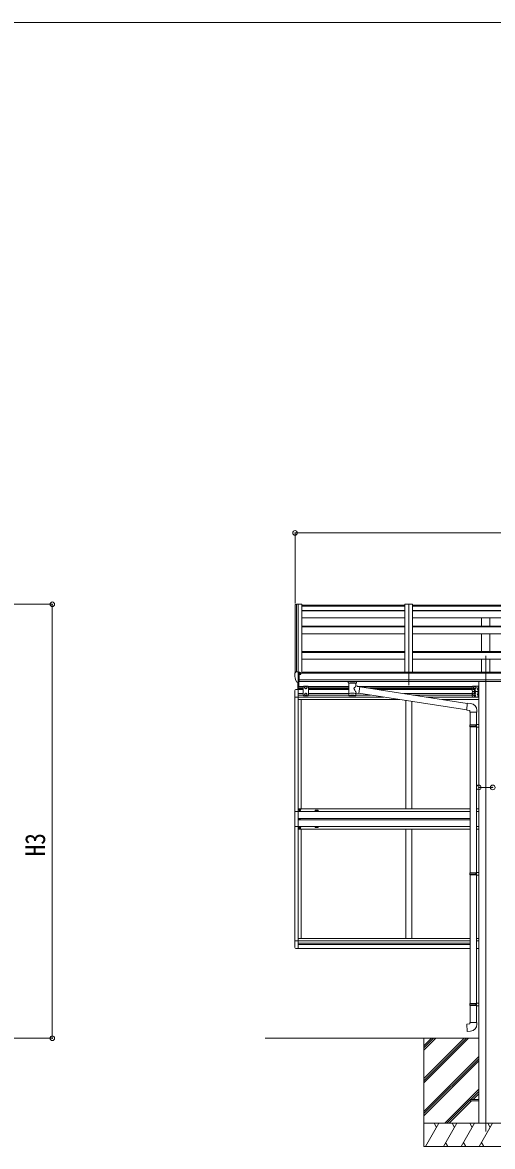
# Model space of a CAD drawing. Units: millimetres at full size, sheet at 1:30; details may follow other scales. Extents: x -8385 to 8479, y -5853 to 5787.
# Drawn here: x -15 to 3027, y -1479 to 5787 of the extents above; entities that cross this region are included whole.
import ezdxf
from ezdxf.enums import TextEntityAlignment as Align

# ---------------------------------------------------------------- set-up
doc = ezdxf.new("R2010")
doc.units = ezdxf.units.MM
doc.header["$LTSCALE"] = 30
doc.header["$PDMODE"] = 32
doc.header["$PDSIZE"] = 30
for name, color, linetype, lineweight in [('0-0_0', 7, 'Continuous', 9), ('0-1_本体', 4, 'Continuous', 9), ('0-2_部品', 7, 'Continuous', 9), ('0-8_PARTS2', 2, 'Continuous', 9), ('0-A_寸法', 6, 'Continuous', 9), ('1-1_GLASS', 4, 'Continuous', 9), ('1-2_GLASS_SEAL', 7, 'Continuous', 9), ('F-0_240', 7, 'Continuous', 9)]:
    doc.layers.add(name, color=color, linetype=linetype, lineweight=lineweight)
doc.styles.add('ＭＳ ゴシック', font='')
doc.styles.get('ＭＳ ゴシック').set_extended_font_data('MS Gothic')

msp = doc.modelspace()

# ---------------------------------------------------------------- linework, layer by layer
at = {"layer": '0-0_0'}
for p, q in [((1555.83, -779.36), (2937.26, -779.36)), ((2582.46, -779.36), (2582.46, -1479.36)), ((2582.46, -1040.09), (2843.19, -779.36)), ((2582.46, -1054.23), (2857.33, -779.36)), ((2582.46, -1068.37), (2871.47, -779.36)), ((2582.46, -856.24), (2659.34, -779.36)), ((2582.46, -842.1), (2645.2, -779.36)), ((2582.46, -827.95), (2631.06, -779.36)), ((2582.46, -1252.22), (2937.26, -897.42)), ((2582.46, -1266.36), (2937.26, -911.56)), ((2582.46, -1280.5), (2937.26, -925.7)), ((2717.45, -1329.36), (2937.26, -1109.55)), ((2886.1, -1174.85), (2937.26, -1123.69)), ((2900.25, -1174.85), (2937.26, -1137.83)), ((2731.59, -1329.36), (2882.46, -1178.49)), ((2745.74, -1329.36), (2891.25, -1183.85)), ((3382.46, -1329.36), (2582.46, -1329.36)), ((2592.75, -1479.36), (2679.35, -1329.36)), ((2664.35, -1355.34), (2649.35, -1329.36)), ((2708.22, -1479.36), (2794.82, -1329.36)), ((2779.82, -1355.34), (2764.82, -1329.36)), ((2823.69, -1479.36), (2910.29, -1329.36)), ((2895.29, -1355.34), (2880.29, -1329.36)), ((2939.16, -1479.36), (3025.76, -1329.36)), ((3010.76, -1355.34), (2995.76, -1329.36)), ((2582.46, -1479.36), (3382.46, -1479.36)), ((2723.22, -1453.38), (2738.22, -1479.36)), ((2838.69, -1453.38), (2853.69, -1479.36)), ((2954.16, -1453.38), (2969.16, -1479.36))]:
    msp.add_line(p, q, dxfattribs=at)
at = {"layer": '0-1_本体'}
for p, q in [((1748.47, 2024.56), (1748.45, 1583.5)), ((1749.41, 2025.44), (1757.24, 2025.85)), ((1757.46, 2025.77), (1757.46, 1590.04)), ((1757.54, 2025.66), (1758.16, 2024.04)), ((1793.46, 2025.86), (1793.46, 1579.86)), ((2459.46, 2019.77), (1793.46, 2019.77)), ((1793.46, 2012.86), (2459.46, 2012.86)), ((1793.46, 1986.15), (2459.46, 1986.15)), ((1793.46, 1983.56), (2459.46, 1983.56)), ((2459.46, 2025.86), (2459.46, 1586.57)), ((2509.46, 2025.86), (2459.46, 2025.86)), ((2509.46, 2025.86), (2509.46, 1586.57)), ((3175.46, 2019.77), (2509.46, 2019.77)), ((2509.46, 2012.86), (3175.46, 2012.86)), ((2509.46, 1986.15), (3175.46, 1986.15)), ((2509.46, 1983.56), (3175.46, 1983.56)), ((1793.46, 1938.83), (2459.46, 1938.83)), ((2509.46, 1938.83), (3175.46, 1938.83)), ((2954.96, 1885.1), (2954.96, 1938.83)), ((3009.96, 1885.1), (3009.96, 1938.83)), ((1793.46, 1885.1), (2459.46, 1885.1)), ((1793.46, 1879.53), (2459.46, 1879.53)), ((1793.46, 1835.53), (2459.46, 1835.53)), ((2509.46, 1885.1), (3175.46, 1885.1)), ((2509.46, 1879.53), (3175.46, 1879.53)), ((2509.46, 1835.53), (3175.46, 1835.53)), ((2954.96, 1721.44), (2954.96, 1835.53)), ((3009.96, 1721.44), (3009.96, 1835.53)), ((1793.46, 1721.44), (2459.46, 1721.44)), ((1793.46, 1714.65), (2459.46, 1714.65)), ((2509.46, 1721.44), (3175.46, 1721.44)), ((2509.46, 1714.65), (3175.46, 1714.65)), ((1793.46, 1671.1), (2459.46, 1671.1)), ((2509.46, 1671.1), (3175.46, 1671.1)), ((2954.96, 1586.57), (2954.96, 1671.1)), ((3009.96, 1586.57), (3009.96, 1671.1)), ((7489.96, 1579.86), (1774.96, 1579.86)), ((1774.96, 1538.64), (7489.96, 1538.64)), ((7489.96, 1526.79), (1774.96, 1526.86)), ((1798.46, 1579.86), (1798.46, 1586.57)), ((7466.46, 1586.57), (1798.46, 1586.57)), ((2937.26, 1526.7), (2937.26, -1329.38))]:
    msp.add_line(p, q, dxfattribs=at)
msp.add_lwpolyline([(1758.16, 1590.04), (1758.16, 2025.86), (1793.46, 2025.86)], dxfattribs=at)
msp.add_circle((1782.43, 1575.13), 3, dxfattribs=at)
for centre, radius, start, end in [((1749.46, 2024.44), 1, 93, 173.32986), ((1757.26, 2025.55), 0.301, 21.06327, 92.86679)]:
    msp.add_arc(centre, radius, start, end, dxfattribs=at)
at = {"layer": '0-2_部品'}
for p, q in [((1746.46, 1580.67), (1746.46, 1580.04)), ((1753.37, 1589.48), (1749.3, 1583.67)), ((1760.84, 1523.36), (1751.09, 1538.73)), ((1768.46, 1521.54), (1768.46, 1590.04)), ((1769.96, 1589.13), (1768.46, 1589.13)), ((1774.96, 1580.31), (1768.46, 1580.71)), ((1769.96, 1589.13), (1769.96, 1582.96)), ((1779.63, 1587.63), (1769.96, 1588.35)), ((1769.96, 1585.36), (1783.96, 1585.3)), ((1779.43, 1575.13), (1779.96, 1575.13)), ((1779.96, 1575.13), (1780.26, 1575.13)), ((1780.46, 1585.31), (1780.46, 1587.21)), ((1784.96, 1584.19), (1784.96, 1579.86)), ((2092.76, 1520.54), (2092.76, 1526.65)), ((2146.76, 1520.54), (2146.76, 1526.65)), ((1766.96, 1521.63), (1763.25, 1521.86)), ((1766.96, 1521.63), (1768.46, 1521.54)), ((1768.46, 1523.74), (1768.96, 1523.74)), ((1768.96, 1523.74), (1769.46, 1524.74)), ((1774.96, 1524.74), (1769.46, 1524.74)), ((2096.86, 1516.04), (2096.84, 1435.75)), ((2142.66, 1498.46), (2142.66, 1516.05)), ((2167.88, 1494.56), (2142.66, 1498.47)), ((2167.88, 1494.56), (2160.86, 1449.3)), ((2862.99, 1384.66), (2167.57, 1492.54)), ((2142.67, 1435.75), (2142.66, 1452.37)), ((2142.66, 1452.12), (2160.86, 1449.3)), ((2859.32, 1342.72), (2161.13, 1451.04)), ((2883.98, 1384.59), (2863.14, 1386.42)), ((2879.06, 1328.85), (2925.06, 1328.85)), ((2881.06, 1328.85), (2881.06, 1246.19)), ((2923.06, 1328.85), (2923.06, 1248.75)), ((2925.06, 1328.85), (2925.06, 1339.77)), ((2879.06, 1244.19), (2880.06, 1246.19)), ((2879.06, 1244.19), (2923.06, 1244.19)), ((2879.06, 1244.19), (2879.06, 1236.19)), ((2879.06, 1236.19), (2923.06, 1236.19)), ((2879.06, 1236.19), (2880.06, 1234.19)), ((2880.06, 1246.19), (2923.06, 1246.19)), ((2918.58, 1244.19), (2918.15, 1246.19)), ((2921.06, 1248.69), (2937.06, 1249.16)), ((2921.06, 1246.69), (2921.06, 1248.69)), ((2921.06, 1246.69), (2923.06, 1246.69)), ((2937.06, 1249.16), (2937.06, 1231.22)), ((2880.06, 1234.19), (2923.06, 1234.19)), ((2881.06, 1234.19), (2881.06, 290)), ((2921.06, 1231.69), (2921.06, 1233.69)), ((2921.06, 1231.69), (2937.06, 1231.22)), ((2923.06, 1231.63), (2923.06, 292.56)), ((2921.06, 292.5), (2937.06, 292.97)), ((2921.06, 290.5), (2921.06, 292.5)), ((2937.06, 292.97), (2937.06, 275.03)), ((2879.06, 288), (2880.06, 290)), ((2879.06, 288), (2923.06, 288)), ((2879.06, 288), (2879.06, 280)), ((2879.06, 280), (2923.06, 280)), ((2879.06, 280), (2880.06, 278)), ((2880.06, 290), (2923.06, 290)), ((2880.06, 278), (2923.06, 278)), ((2881.06, 278), (2881.06, -555.16)), ((2918.58, 288), (2918.15, 290)), ((2921.06, 290.5), (2923.06, 290.5)), ((2921.06, 275.5), (2921.06, 277.5)), ((2921.06, 275.5), (2937.06, 275.03)), ((2923.06, 275.44), (2923.06, -552.6)), ((2879.06, -557.16), (2880.06, -555.16)), ((2879.06, -557.16), (2923.06, -557.16)), ((2879.06, -557.16), (2879.06, -565.16)), ((2879.06, -565.16), (2923.06, -565.16)), ((2879.06, -565.16), (2880.06, -567.16)), ((2880.06, -555.16), (2923.06, -555.16)), ((2880.06, -567.16), (2923.06, -567.16)), ((2881.06, -567.16), (2881.06, -677.16)), ((2918.58, -557.16), (2918.15, -555.16)), ((2921.06, -552.66), (2937.06, -552.19)), ((2921.06, -554.66), (2921.06, -552.66)), ((2921.06, -554.66), (2923.06, -554.66)), ((2921.06, -569.66), (2921.06, -567.66)), ((2921.06, -569.66), (2937.06, -570.13)), ((2923.06, -569.72), (2923.06, -677.16)), ((2937.06, -552.19), (2937.06, -570.13)), ((2879.06, -677.16), (2925.06, -677.16)), ((2879.06, -687.16), (2879.06, -677.16)), ((2925.06, -677.16), (2925.06, -688.07))]:
    msp.add_line(p, q, dxfattribs=at)
at = {"layer": '0-2_部品', "color": 4}
for p, q in [((2882.26, -1174.85), (2882.26, -1183.85)), ((2882.26, -1174.85), (2937.26, -1174.85)), ((2882.26, -1183.85), (2937.26, -1183.85))]:
    msp.add_line(p, q, dxfattribs=at)
at = {"layer": '0-2_部品'}
for points in [[(1768.46, 1590.04), (1756.46, 1590.04), (1754.13, 1589.9)], [(1768.46, 1535.43), (1771.62, 1535.84), (1774.96, 1536.27)], [(1774.96, 1524.74), (1774.96, 1582.96), (1769.96, 1582.96)], [(1779.63, 1587.63), (1779.8, 1587.61), (1779.96, 1587.58), (1780.1, 1587.54), (1780.23, 1587.48), (1780.33, 1587.42), (1780.4, 1587.36), (1780.44, 1587.28), (1780.46, 1587.21)], [(1780.26, 1576.31), (1780.26, 1575.13), (1784.96, 1575.13)], [(1784.96, 1576.74), (1784.96, 1575.13), (1785.43, 1575.13)], [(2092.8, 1520.48), (2092.77, 1520.84), (2093.02, 1521.79), (2093.54, 1522.68), (2094.34, 1523.52), (2095.46, 1524.31), (2096.86, 1525.04)], [(2092.8, 1520.59), (2092.77, 1520.24), (2093.02, 1519.28), (2093.54, 1518.4), (2094.34, 1517.56), (2095.46, 1516.76), (2096.86, 1516.04)], [(2142.66, 1525.03), (2142.89, 1524.93), (2144.25, 1524.2), (2145.36, 1523.35), (2146.12, 1522.48), (2146.58, 1521.58), (2146.75, 1520.7)], [(2142.66, 1516.05), (2142.89, 1516.14), (2144.25, 1516.88), (2145.36, 1517.72), (2146.12, 1518.59), (2146.58, 1519.49), (2146.75, 1520.38)], [(2863.14, 1386.42), (2859.14, 1340.59), (2879.06, 1338.85), (2879.06, 1328.85)], [(2918.58, 1244.19), (2918.58, 1236.19), (2918.15, 1234.19)], [(2921.06, 1233.69), (2923.06, 1233.69), (2923.06, 1246.69)], [(2918.58, 288), (2918.58, 280), (2918.15, 278)], [(2921.06, 277.5), (2923.06, 277.5), (2923.06, 290.5)], [(2918.58, -557.16), (2918.58, -565.16), (2918.15, -567.16)], [(2921.06, -567.66), (2923.06, -567.66), (2923.06, -554.66)], [(2883.98, -732.9), (2863.14, -734.72), (2859.14, -688.9), (2879.06, -687.16)]]:
    msp.add_lwpolyline(points, dxfattribs=at)
for centre, radius, start, end in [((1749.46, 1580.67), 3, 93, 180), ((1938.95, 1580.04), 192.49, 180.0008, 192.1233), ((1753.69, 1540.23), 3, 191.83348, 210), ((1754.19, 1588.9), 1, 93.5, 145), ((1782.46, 1575.13), 2.5, 151.64236, 180), ((1782.46, 1575.13), 2.5, 0, 151.64236), ((2109.83, 1475.32), 51.38, 92.46126, 104.61963), ((2129.71, 1475.32), 51.38, 75.38037, 87.53874), ((1763.43, 1524.86), 3, 210, 266.5), ((2880.06, 1339.77), 45, 0, 85), ((2880.06, -688.07), 45, 275, 0)]:
    msp.add_arc(centre, radius, start, end, dxfattribs=at)
for centre, major_axis, ratio, start_param, end_param in [((1783.96, 1584.2), (-0.02, 1.1), 0.906239, 4.6917496, 6.2625459), ((2119.76, 1514.84), (-22.91, -0.42), 0.072511, 4.711586, 6.2823824), ((2119.78, 1516.48), (-22.91, -0.42), 0.072511, 4.711586, 6.2823824), ((2119.73, 1516.47), (22.92, -0.42), 0.07247, 0.0008089, 1.5716053), ((2119.73, 1514.84), (22.92, -0.42), 0.07247, 0.0008089, 1.5716053), ((2119.76, 1478.91), (-22.81, 26.62), 0.234429, 3.1563334, 4.5976381), ((2122.31, 1476.27), (20.32, 22.25), 0.045535, 4.9756507, 6.2441899), ((2130.76, 1520.54), (16, 0), 0.361356, 0, 0.0194874), ((2130.76, 1520.54), (16, 0), 0.361356, 6.2636979, 6.2831853), ((2119.76, 1435.75), (22.92, 0), 0.101955, 6.2829723, 9.4248207), ((2119.76, 1435.75), (22.92, 0), 0.101955, 3.1415499, 6.2833984), ((2119.76, 1448.19), (22.91, 0), 0.122865, 6.2831853, 9.424778)]:
    msp.add_ellipse(centre, major_axis=major_axis, ratio=ratio, start_param=start_param, end_param=end_param, dxfattribs=at)
at = {"layer": '0-8_PARTS2'}
for p, q in [((1768.46, 2022.72), (1768.46, 1503.43)), ((2484.46, 2022.72), (2484.46, 1503.43)), ((2982.46, 1692.24), (2982.46, -1382.99))]:
    msp.add_line(p, q, dxfattribs=at)
at = {"layer": '0-A_寸法'}
for p, q in [((1748.46, 2487.55), (1748.46, 2031.98)), ((1748.46, 2487.55), (7516.46, 2487.55)), ((178.13, 2025.86), (-1128.3, 2025.86)), ((178.13, -779.35), (178.13, 2025.86)), ((2937.26, 841.9), (3027.66, 841.9)), ((178.13, -779.35), (-427.85, -779.35))]:
    msp.add_line(p, q, dxfattribs=at)
for p in [(1748.46, 2487.55), (178.13, 2025.86), (2937.26, 841.9), (3027.66, 841.9), (178.13, -779.35)]:
    msp.add_point(p, dxfattribs=at)
at = {"layer": '1-1_GLASS'}
for p, q in [((1768.26, 1495.25), (1803.76, 1495.25)), ((1768.26, 1491.75), (1800.76, 1491.75)), ((1768.26, 1482.75), (1800.76, 1482.75)), ((1768.26, 1479.25), (1800.76, 1479.25)), ((1768.26, 1474.95), (1768.26, 637.75)), ((1800.76, 1474.25), (1768.26, 1474.25)), ((1832.76, 1495.25), (2096.85, 1495.25)), ((1835.76, 1491.75), (2096.85, 1491.75)), ((1835.76, 1482.75), (2096.85, 1482.75)), ((1835.76, 1479.25), (2096.85, 1479.25)), ((2096.85, 1474.25), (1835.76, 1474.25)), ((2150.09, 1495.25), (2897.06, 1495.25)), ((2172.65, 1491.75), (2895.08, 1491.75)), ((2230.66, 1482.75), (2895.06, 1482.75)), ((2253.22, 1479.25), (2895.06, 1479.25)), ((2834.34, 1474.25), (2285.45, 1474.25)), ((2895.06, 1474.25), (2834.34, 1474.25)), ((1748.26, 1425.55), (1748.26, 686.95)), ((1768.26, 1448.25), (1800.76, 1448.25)), ((1768.26, 1439.25), (1800.76, 1439.25)), ((2324.11, 1425.75), (1768.26, 1425.75)), ((2427.25, 1409.75), (1768.26, 1409.75)), ((1788.26, 1409.75), (1788.26, 702.75)), ((1835.76, 1448.25), (2096.84, 1448.25)), ((1835.76, 1439.25), (2096.84, 1439.25)), ((2142.67, 1439.25), (2237.09, 1439.25)), ((2453.05, 1448.25), (2895.06, 1448.25)), ((2464.46, 1403.98), (2464.46, 702.75)), ((2504.46, 1397.77), (2504.46, 702.75)), ((2511.06, 1439.25), (2895.06, 1439.25)), ((2598.08, 1425.75), (2937.06, 1425.75)), ((2937.06, 1409.75), (2701.21, 1409.75)), ((1768.26, 702.75), (2881.06, 702.75)), ((1768.26, 686.75), (2881.06, 686.75)), ((2923.26, 702.75), (2937.26, 702.75)), ((2923.26, 686.75), (2937.26, 686.75)), ((1748.26, 588.55), (1748.26, -150.05)), ((1768.26, 642.25), (2881.06, 642.25)), ((1768.26, 637.75), (1768.26, -199.25)), ((2881.06, 633.25), (1768.26, 633.25)), ((1768.26, 588.75), (2881.06, 588.75)), ((2923.26, 588.75), (2937.26, 588.75)), ((2881.06, 572.75), (1768.26, 572.75)), ((1788.26, 572.75), (1788.26, -134.25)), ((2464.46, 572.75), (2464.46, -134.25)), ((2504.46, 572.75), (2504.46, -134.25)), ((2923.26, 572.75), (2937.26, 572.75)), ((1768.26, -134.25), (2881.06, -134.25)), ((2923.26, -134.25), (2937.26, -134.25)), ((1768.26, -150.25), (2879.06, -150.25)), ((1768.26, -163.75), (2881.06, -163.75)), ((1768.26, -172.75), (2881.06, -172.75)), ((1768.26, -198.75), (2881.06, -198.75)), ((2923.26, -150.25), (2937.26, -150.25)), ((2923.26, -198.75), (2937.26, -198.75))]:
    msp.add_line(p, q, dxfattribs=at)
for points in [[(1898.26, 689.25), (1878.26, 689.25), (1878.26, 694.25), (1898.26, 694.25)], [(1898.26, 587.25), (1878.26, 587.25), (1878.26, 582.25), (1898.26, 582.25)]]:
    msp.add_lwpolyline(points, close=True, dxfattribs=at)
at = {"layer": '1-2_GLASS_SEAL'}
for p, q in [((1747.76, 1468.76), (1747.76, 1425.85)), ((1768.26, 1475.05), (1752.97, 1474.25)), ((1766.76, 1475.04), (1766.76, 1521.64)), ((1768.26, 1475.04), (1768.26, 1521.55)), ((1773.76, 1495.55), (1773.76, 1524.75)), ((1804.76, 1496.55), (1800.76, 1492.55)), ((1800.76, 1492.55), (1800.76, 1439.05)), ((1831.76, 1496.55), (1804.76, 1496.55)), ((1831.76, 1496.55), (1835.76, 1492.55)), ((1835.76, 1439.05), (1835.76, 1492.55)), ((2895.06, 1491.55), (2895.06, 1466.55)), ((2895.06, 1456.55), (2895.06, 1431.55)), ((2900.06, 1496.55), (2937.06, 1496.55)), ((2900.06, 1461.55), (2937.06, 1461.55)), ((2900.06, 1461.55), (2937.06, 1461.55)), ((2934.56, 1479.05), (2927.56, 1479.05)), ((2934.06, 1492.05), (2933.26, 1491.91)), ((2934.06, 1484.05), (2933.26, 1484.19)), ((2934.06, 1474.05), (2933.26, 1473.91)), ((2934.06, 1466.05), (2933.26, 1466.19)), ((2934.06, 1457.05), (2933.26, 1456.91)), ((2934.06, 1484.05), (2934.56, 1484.14)), ((2934.06, 1466.05), (2934.56, 1466.14)), ((2934.56, 1496.55), (2934.56, 1461.55)), ((2934.56, 1461.55), (2934.56, 1426.55)), ((2937.06, 1496.55), (2937.06, 1461.55)), ((2937.06, 1461.55), (2937.06, 1426.55)), ((1768.26, 1425.85), (1747.76, 1425.85)), ((1804.76, 1435.05), (1800.76, 1439.05)), ((1831.76, 1435.05), (1804.76, 1435.05)), ((1818.26, 1451.56), (1811.76, 1447.8)), ((1811.76, 1447.8), (1811.76, 1440.3)), ((1811.76, 1440.3), (1818.26, 1436.54)), ((1824.76, 1447.8), (1818.26, 1451.56)), ((1818.26, 1436.54), (1824.76, 1440.3)), ((1824.76, 1440.3), (1824.76, 1447.8)), ((1831.76, 1435.05), (1835.76, 1439.05)), ((2900.06, 1426.55), (2937.06, 1426.55)), ((2934.56, 1444.05), (2927.56, 1444.05)), ((2934.06, 1449.05), (2933.26, 1449.19)), ((2934.06, 1439.05), (2933.26, 1438.91)), ((2934.06, 1431.05), (2933.26, 1431.19)), ((2934.06, 1449.05), (2934.56, 1449.14)), ((2934.06, 1431.05), (2934.56, 1431.14)), ((1777.76, 696.05), (1776.76, 696.05)), ((1780.76, 697.05), (1781.76, 697.05)), ((1777.03, 638.96), (1776.21, 638.96)), ((1779.49, 638.14), (1780.31, 638.14)), ((1777.76, 581.05), (1776.76, 581.05)), ((1780.76, 580.05), (1781.76, 580.05)), ((1768.26, -149.76), (1747.76, -149.76)), ((1747.76, -192.66), (1747.76, -149.76)), ((1768.26, -198.96), (1752.97, -198.15))]:
    msp.add_line(p, q, dxfattribs=at)
for points in [[(1811.76, 1491.3), (1818.26, 1495.06), (1824.76, 1491.3)], [(1824.76, 1491.3), (1824.76, 1483.8), (1818.26, 1480.04), (1811.76, 1483.8), (1811.76, 1491.3)], [(2934.56, 1484.05), (2927.56, 1479.05), (2934.56, 1474.05)], [(2934.94, 1488.05), (2934.31, 1489.24), (2932.08, 1490.35)], [(2934.94, 1488.05), (2934.31, 1486.86), (2932.08, 1485.75)], [(2934.94, 1470.05), (2934.31, 1471.24), (2932.08, 1472.35)], [(2934.94, 1470.05), (2934.31, 1468.86), (2932.08, 1467.75)], [(2934.94, 1453.05), (2934.31, 1454.24), (2932.08, 1455.35)], [(2934.06, 1484.05), (2934.06, 1492.05), (2934.56, 1491.96), (2934.56, 1484.14)], [(2934.06, 1466.05), (2934.06, 1474.05), (2934.56, 1473.96), (2934.56, 1466.14)], [(2934.06, 1449.05), (2934.06, 1457.05), (2934.56, 1456.96), (2934.56, 1449.14)], [(2934.56, 1449.05), (2927.56, 1444.05), (2934.56, 1439.05)], [(2934.94, 1453.05), (2934.31, 1451.86), (2932.08, 1450.75)], [(2934.94, 1435.05), (2934.31, 1436.24), (2932.08, 1437.35)], [(2934.94, 1435.05), (2934.31, 1433.86), (2932.08, 1432.75)], [(2934.06, 1431.05), (2934.06, 1439.05), (2934.56, 1438.96), (2934.56, 1431.14)], [(1768.26, 687.55), (1747.56, 687.55), (1747.56, 589.55), (1768.26, 589.55)], [(1776.76, 696.05), (1776.76, 697.05), (1777.76, 697.05)], [(1778.76, 698.05), (1778.76, 699.05), (1779.76, 699.05), (1779.76, 698.05)], [(1779.76, 695.05), (1779.76, 694.05), (1778.76, 694.05), (1778.76, 695.05)], [(1781.76, 697.05), (1781.76, 696.05), (1780.76, 696.05)], [(1776.21, 638.96), (1776.21, 638.14), (1777.03, 638.14)], [(1778.67, 639.78), (1778.67, 640.6), (1777.85, 640.6), (1777.85, 639.78)], [(1777.85, 637.32), (1777.85, 636.5), (1778.67, 636.5), (1778.67, 637.32)], [(1779.76, 582.05), (1779.76, 583.05), (1778.76, 583.05), (1778.76, 582.05)], [(1780.31, 638.14), (1780.31, 638.96), (1779.49, 638.96)], [(1776.76, 581.05), (1776.76, 580.05), (1777.76, 580.05)], [(1778.76, 579.05), (1778.76, 578.05), (1779.76, 578.05), (1779.76, 579.05)], [(1781.76, 580.05), (1781.76, 581.05), (1780.76, 581.05)]]:
    msp.add_lwpolyline(points, dxfattribs=at)
for points in [[(2912.06, 1480.04), (2918.56, 1483.8), (2918.56, 1491.3), (2912.06, 1495.06), (2905.56, 1491.3), (2905.56, 1483.8)], [(2905.06, 1436.54), (2911.56, 1440.3), (2911.56, 1447.8), (2905.06, 1451.56), (2898.56, 1447.8), (2898.56, 1440.3)]]:
    msp.add_lwpolyline(points, close=True, dxfattribs=at)
for centre, radius in [((1818.26, 1487.55), 8.5), ((1818.26, 1487.55), 7.5), ((1818.26, 1487.55), 6.5), ((2912.06, 1487.55), 8.5), ((2912.06, 1487.55), 7.5), ((2912.06, 1487.55), 6.5), ((2912.06, 1470.55), 4.25), ((1818.26, 1444.05), 8.5), ((1818.26, 1444.05), 7.5), ((1818.26, 1444.05), 6.5), ((2905.06, 1444.05), 8.5), ((2905.06, 1444.05), 7.5), ((2905.06, 1444.05), 6.5), ((1779.26, 696.55), 5.9), ((1779.26, 580.55), 5.9), ((1778.26, 638.55), 3.75)]:
    msp.add_circle(centre, radius, dxfattribs=at)
for centre, radius, start, end in [((1753.26, 1468.76), 5.5, 93, 180), ((2900.06, 1491.55), 5, 90, 180), ((2900.06, 1466.55), 5, 180, 270), ((2900.06, 1456.55), 5, 90, 180), ((2905.06, 1479.05), 4.25, 94.76077, 6.29431), ((2912.06, 1452.55), 4.25, 274.76077, 186.29431), ((2938.16, 1488.05), 6.5, 147.94412, 212.05588), ((2938.16, 1470.05), 6.5, 147.94412, 212.05588), ((2938.16, 1453.05), 6.5, 147.94412, 212.05588), ((2933.41, 1491.02), 0.9, 100, 147.94412), ((2933.41, 1485.08), 0.9, 212.05588, 260), ((2933.41, 1473.02), 0.9, 100, 147.94412), ((2933.41, 1467.08), 0.9, 212.05588, 260), ((2933.41, 1456.02), 0.9, 100, 147.94412), ((2900.06, 1431.55), 5, 180, 270), ((2912.06, 1435.55), 4.25, 173.70569, 85.23923), ((2938.16, 1435.05), 6.5, 147.94412, 212.05588), ((2933.41, 1450.08), 0.9, 212.05588, 260), ((2933.41, 1438.02), 0.9, 100, 147.94412), ((2933.41, 1432.08), 0.9, 212.05588, 260), ((1777.76, 698.05), 1, 270, 0), ((1777.76, 695.05), 1, 0, 90), ((1780.76, 698.05), 1, 180, 270), ((1780.76, 695.05), 1, 90, 180), ((1777.03, 639.78), 0.82, 270, 0), ((1777.03, 637.32), 0.82, 0, 90), ((1777.76, 582.05), 1, 270, 0), ((1779.49, 639.78), 0.82, 180, 270), ((1779.49, 637.32), 0.82, 90, 180), ((1780.76, 582.05), 1, 180, 270), ((1777.76, 579.05), 1, 0, 90), ((1780.76, 579.05), 1, 90, 180), ((1753.26, -192.66), 5.5, 180, 267)]:
    msp.add_arc(centre, radius, start, end, dxfattribs=at)
at = {"layer": 'F-0_240', "color": 5}
msp.add_line((-8385.45, 5787.34), (8054.55, 5787.34), dxfattribs=at)

# ---------------------------------------------------------------- texts
at = {"layer": '0-A_寸法', "color": 7, "style": 'ＭＳ ゴシック', "width": 0.85}
msp.add_text('H3', height=129, rotation=90, dxfattribs=at).set_placement((170.13, 397.26), align=Align.BOTTOM_LEFT)

doc.saveas('drawing.dxf')
